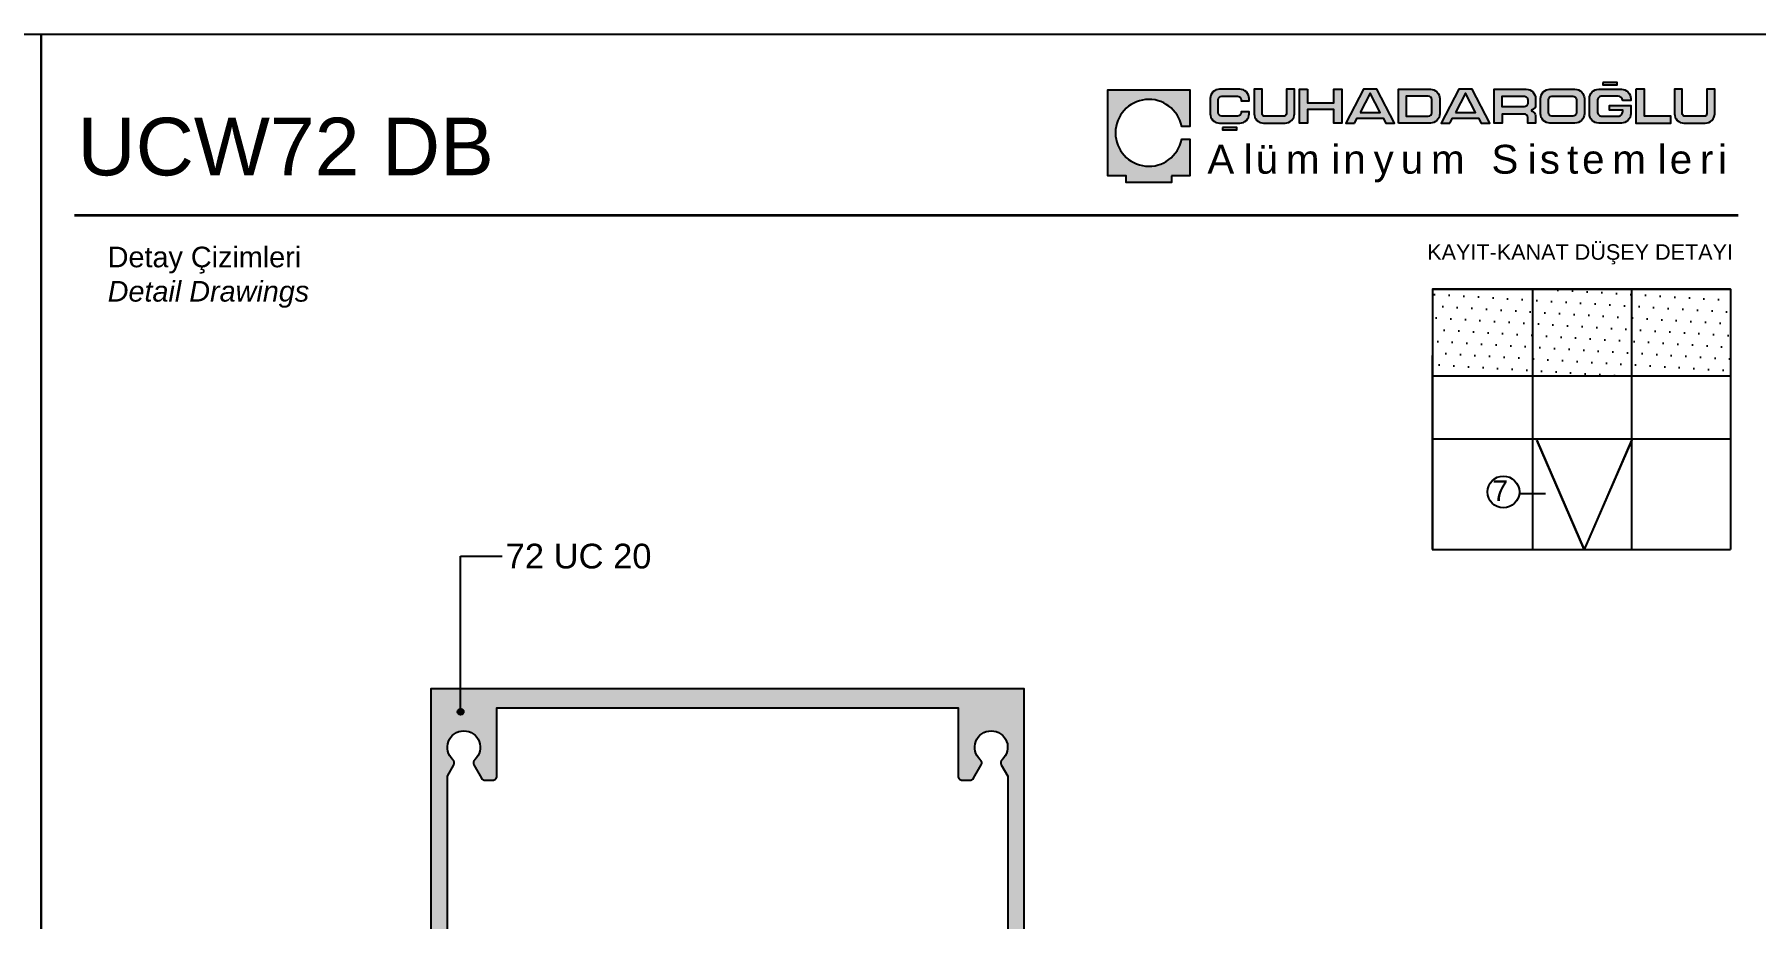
# Model space of a CAD drawing. Header units: millimetres. Extents: x -624 to 1947, y 11274 to 11571.
# Drawn here: x 809.6 to 1018.5, y 11464 to 11571.3 of the extents above; entities that cross this region are included whole.
import ezdxf

# ---------------------------------------------------------------- set-up
doc = ezdxf.new("R2010")
doc.units = ezdxf.units.MM
for name, color, linetype in [('AKSESUAR', 7, 'Continuous'), ('Antet', 7, 'Continuous'), ('fitiller_k', 11, 'Continuous'), ('kesit_k', 7, 'Continuous'), ('yazı_numara_k', 11, 'Continuous')]:
    doc.layers.add(name, color=color, linetype=linetype)
doc.styles.get("Standard").update_dxf_attribs({"font": 'arial.ttf'})

# ---------------------------------------------------------------- blocks, each defined once
blk = doc.blocks.new('logo')
at = {"layer": 'Antet'}
h = blk.add_hatch(color=255, dxfattribs=at)
h.paths.add_polyline_path([(-430211.64, 79968.64, -0.414214), (-430211.2, 79969.07), (-430209.3, 79969.07, -0.414214), (-430208.87, 79968.64), (-430208.87, 79968.51), (-430207.89, 79968.51), (-430207.89, 79968.77, 0.414214), (-430209.03, 79969.91), (-430211.48, 79969.91, 0.414214), (-430212.62, 79968.77), (-430212.62, 79966.93, 0.414214), (-430211.48, 79965.79), (-430209.03, 79965.79, 0.414214), (-430207.89, 79966.93), (-430207.89, 79967.18), (-430208.87, 79967.18), (-430208.87, 79967.06, -0.414214), (-430209.3, 79966.63), (-430211.2, 79966.63, -0.414214), (-430211.64, 79967.06)])
h.paths.add_polyline_path([(-430211.12, 79965.27), (-430211.12, 79964.98), (-430209.39, 79964.98), (-430209.39, 79965.27)])
h.paths.add_polyline_path([(-430203.54, 79965.79, 0.414214), (-430202.4, 79966.93), (-430202.4, 79969.91), (-430203.36, 79969.91), (-430203.36, 79966.97, -0.414214), (-430203.7, 79966.63), (-430205.98, 79966.63, -0.414214), (-430206.33, 79966.97), (-430206.33, 79969.91), (-430207.28, 79969.91), (-430207.28, 79966.93, 0.414214), (-430206.14, 79965.79)])
h.paths.add_polyline_path([(-430200.82, 79967.43), (-430197.61, 79967.43), (-430197.61, 79965.79), (-430196.63, 79965.79), (-430196.63, 79969.91), (-430197.61, 79969.91), (-430197.61, 79968.27), (-430200.82, 79968.27), (-430200.82, 79969.91), (-430201.8, 79969.91), (-430201.8, 79965.79), (-430200.82, 79965.79)])
h.paths.add_polyline_path([(-430196.17, 79965.79), (-430195.09, 79965.79), (-430194.79, 79966.39), (-430191.63, 79966.39), (-430191.32, 79965.79), (-430190.25, 79965.79), (-430192.39, 79969.93), (-430194.02, 79969.93)])
h.paths.add_polyline_path([(-430194.41, 79967.1), (-430193.21, 79969.43), (-430192, 79967.1)], flags=16)
h.paths.add_polyline_path([(-430189.78, 79965.79), (-430185.9, 79965.79, 0.414214), (-430184.76, 79966.93), (-430184.76, 79968.77, 0.414214), (-430185.9, 79969.91), (-430189.78, 79969.91)])
h.paths.add_polyline_path([(-430188.83, 79969.07), (-430186.15, 79969.07, -0.414214), (-430185.71, 79968.64), (-430185.71, 79967.06, -0.414214), (-430186.15, 79966.63), (-430188.83, 79966.63)], flags=16)
h.paths.add_polyline_path([(-430183.21, 79966.39), (-430180.06, 79966.39), (-430179.75, 79965.79), (-430178.67, 79965.79), (-430180.82, 79969.93), (-430182.45, 79969.93), (-430184.6, 79965.79), (-430183.52, 79965.79)])
h.paths.add_polyline_path([(-430182.84, 79967.1), (-430181.63, 79969.43), (-430180.43, 79967.1)], flags=16)
h.paths.add_polyline_path([(-430177.2, 79966.9), (-430174.52, 79966.9, -0.414214), (-430174.08, 79966.47), (-430174.08, 79965.79), (-430173.13, 79965.79), (-430173.13, 79966.73, 0.203358), (-430173.26, 79967.04, 0.098259), (-430173.64, 79967.28), (-430173.64, 79967.38, 0.058399), (-430173.32, 79967.55, 0.246853), (-430173.13, 79967.91), (-430173.13, 79968.77, 0.414214), (-430174.27, 79969.91), (-430178.15, 79969.91), (-430178.15, 79965.79), (-430177.2, 79965.79)])
h.paths.add_polyline_path([(-430177.2, 79967.77), (-430177.2, 79969.07), (-430174.55, 79969.07, -0.414214), (-430174.08, 79968.61), (-430174.08, 79968.2, -0.414214), (-430174.52, 79967.77)], flags=16)
h.paths.add_polyline_path([(-430168.35, 79965.79, 0.414214), (-430167.21, 79966.93), (-430167.21, 79968.77, 0.414214), (-430168.35, 79969.91), (-430171.39, 79969.91, 0.414214), (-430172.52, 79968.77), (-430172.52, 79966.93, 0.414214), (-430171.39, 79965.79)])
h.paths.add_polyline_path([(-430171.14, 79966.63, -0.414214), (-430171.57, 79967.06), (-430171.57, 79968.64, -0.414214), (-430171.14, 79969.07), (-430168.6, 79969.07, -0.414214), (-430168.16, 79968.64), (-430168.16, 79967.06, -0.414214), (-430168.6, 79966.63)], flags=16)
h.paths.add_polyline_path([(-430165.47, 79965.79), (-430162.72, 79965.79, 0.414214), (-430161.58, 79966.93), (-430161.58, 79967.93), (-430164.15, 79967.93), (-430164.15, 79967.38), (-430162.56, 79967.38), (-430162.56, 79967.18, -0.414214), (-430163.11, 79966.63), (-430165.07, 79966.63, -0.414214), (-430165.62, 79967.18), (-430165.62, 79968.52, -0.414214), (-430165.07, 79969.07), (-430163.11, 79969.07, -0.407741), (-430162.56, 79968.53), (-430161.58, 79968.53), (-430161.58, 79968.77, 0.414214), (-430162.72, 79969.91), (-430165.47, 79969.91, 0.414214), (-430166.6, 79968.77), (-430166.6, 79966.93, 0.414214)])
h.paths.add_polyline_path([(-430163.23, 79970.43), (-430163.23, 79970.72), (-430164.96, 79970.72), (-430164.96, 79970.43)])
h.paths.add_polyline_path([(-430156.73, 79965.79), (-430156.73, 79966.63), (-430159.92, 79966.63), (-430159.92, 79969.91), (-430160.97, 79969.91), (-430160.97, 79965.79)])
h.paths.add_polyline_path([(-430155.32, 79966.97), (-430155.32, 79969.91), (-430156.27, 79969.91), (-430156.27, 79966.93, 0.414214), (-430155.13, 79965.79), (-430152.53, 79965.79, 0.414214), (-430151.39, 79966.93), (-430151.39, 79969.91), (-430152.34, 79969.91), (-430152.34, 79966.97, -0.414214), (-430152.69, 79966.63), (-430154.97, 79966.63, -0.414214)])
blk.add_hatch(color=255, dxfattribs=at).paths.add_polyline_path([(-430216.08, 79965.4), (-430215.09, 79965.4), (-430215.09, 79969.85), (-430225.03, 79969.85), (-430225.03, 79959.39), (-430222.81, 79959.39), (-430222.81, 79958.6), (-430217.31, 79958.6), (-430217.31, 79959.39), (-430215.09, 79959.39), (-430215.09, 79963.83), (-430216.08, 79963.83, -10.235635)])
at = {"layer": 'Antet', "color": 255}
for points in [[(-430164.96, 79970.72), (-430164.96, 79970.43), (-430163.23, 79970.43), (-430163.23, 79970.72)], [(-430200.82, 79969.91), (-430200.82, 79968.27), (-430197.61, 79968.27), (-430197.61, 79969.91), (-430196.63, 79969.91), (-430196.63, 79965.79), (-430197.61, 79965.79), (-430197.61, 79967.43), (-430200.82, 79967.43), (-430200.82, 79965.79), (-430201.8, 79965.79), (-430201.8, 79969.91)], [(-430195.09, 79965.79), (-430194.79, 79966.39), (-430191.63, 79966.39), (-430191.32, 79965.79), (-430190.25, 79965.79), (-430192.39, 79969.93), (-430194.02, 79969.93), (-430196.17, 79965.79)], [(-430194.41, 79967.1), (-430192, 79967.1), (-430193.21, 79969.43)], [(-430183.52, 79965.79), (-430183.21, 79966.39), (-430180.06, 79966.39), (-430179.75, 79965.79), (-430178.67, 79965.79), (-430180.82, 79969.93), (-430182.45, 79969.93), (-430184.6, 79965.79)], [(-430182.84, 79967.1), (-430180.43, 79967.1), (-430181.63, 79969.43)], [(-430160.97, 79969.91), (-430160.97, 79965.79), (-430156.73, 79965.79), (-430156.73, 79966.63), (-430159.92, 79966.63), (-430159.92, 79969.91)], [(-430211.12, 79965.27), (-430211.12, 79964.98), (-430209.39, 79964.98), (-430209.39, 79965.27)]]:
    blk.add_lwpolyline(points, close=True, dxfattribs=at)
for points in [[(-430217.31, 79959.39), (-430217.31, 79958.6), (-430222.81, 79958.6), (-430222.81, 79959.39), (-430225.03, 79959.39), (-430225.03, 79969.85), (-430215.09, 79969.85), (-430215.09, 79965.4), (-430216.08, 79965.4, 10.235635), (-430216.08, 79963.83), (-430215.09, 79963.83), (-430215.09, 79959.39)], [(-430211.2, 79966.63, -0.414214), (-430211.64, 79967.06), (-430211.64, 79968.64, -0.414214), (-430211.2, 79969.07), (-430209.3, 79969.07, -0.414214), (-430208.87, 79968.64), (-430208.87, 79968.51), (-430207.89, 79968.51), (-430207.89, 79968.77, 0.414214), (-430209.03, 79969.91), (-430211.48, 79969.91, 0.414214), (-430212.62, 79968.77), (-430212.62, 79966.93, 0.414214), (-430211.48, 79965.79), (-430209.03, 79965.79, 0.414214), (-430207.89, 79966.93), (-430207.89, 79967.18), (-430208.87, 79967.18), (-430208.87, 79967.06, -0.414214), (-430209.3, 79966.63)], [(-430203.7, 79966.63), (-430205.98, 79966.63, -0.414214), (-430206.33, 79966.97), (-430206.33, 79969.91), (-430207.28, 79969.91), (-430207.28, 79966.93, 0.414214), (-430206.14, 79965.79), (-430203.54, 79965.79, 0.414214), (-430202.4, 79966.93), (-430202.4, 79969.91), (-430203.36, 79969.91), (-430203.36, 79966.97, -0.414214)], [(-430189.78, 79965.79), (-430189.78, 79969.91), (-430185.9, 79969.91, -0.414214), (-430184.76, 79968.77), (-430184.76, 79966.93, -0.414214), (-430185.9, 79965.79)], [(-430185.71, 79968.64, 0.414214), (-430186.15, 79969.07), (-430188.83, 79969.07), (-430188.83, 79966.63), (-430186.15, 79966.63, 0.414214), (-430185.71, 79967.06)], [(-430173.13, 79966.73), (-430173.13, 79965.79), (-430174.08, 79965.79), (-430174.08, 79966.47, 0.414214), (-430174.52, 79966.9), (-430177.2, 79966.9), (-430177.2, 79965.79), (-430178.15, 79965.79), (-430178.15, 79969.91), (-430174.27, 79969.91, -0.414214), (-430173.13, 79968.77), (-430173.13, 79967.91, -0.246853), (-430173.32, 79967.55, -0.058399), (-430173.64, 79967.38), (-430173.64, 79967.28, -0.098259), (-430173.26, 79967.04, -0.203358)], [(-430174.55, 79969.07, -0.414214), (-430174.08, 79968.61), (-430174.08, 79968.2, -0.414214), (-430174.52, 79967.77), (-430177.2, 79967.77), (-430177.2, 79969.07)], [(-430168.35, 79965.79), (-430171.39, 79965.79, -0.414214), (-430172.52, 79966.93), (-430172.52, 79968.77, -0.414214), (-430171.39, 79969.91), (-430168.35, 79969.91, -0.414214), (-430167.21, 79968.77), (-430167.21, 79966.93, -0.414214)], [(-430168.16, 79968.64), (-430168.16, 79967.06, -0.414214), (-430168.6, 79966.63), (-430171.14, 79966.63, -0.414214), (-430171.57, 79967.06), (-430171.57, 79968.64, -0.414214), (-430171.14, 79969.07), (-430168.6, 79969.07, -0.414214)], [(-430162.56, 79967.18), (-430162.56, 79967.38), (-430164.15, 79967.38), (-430164.15, 79967.93), (-430161.58, 79967.93), (-430161.58, 79966.93, -0.414214), (-430162.72, 79965.79), (-430165.47, 79965.79, -0.414214), (-430166.6, 79966.93), (-430166.6, 79968.77, -0.414214), (-430165.47, 79969.91), (-430162.72, 79969.91, -0.414214), (-430161.58, 79968.77), (-430161.58, 79968.53), (-430162.56, 79968.53, 0.407741), (-430163.11, 79969.07), (-430165.07, 79969.07, 0.414214), (-430165.62, 79968.52), (-430165.62, 79967.18, 0.414214), (-430165.07, 79966.63), (-430163.11, 79966.63, 0.414214)], [(-430155.13, 79965.79), (-430152.53, 79965.79, 0.414214), (-430151.39, 79966.93), (-430151.39, 79969.91), (-430152.34, 79969.91), (-430152.34, 79966.97, -0.414214), (-430152.69, 79966.63), (-430154.97, 79966.63, -0.414214), (-430155.32, 79966.97), (-430155.32, 79969.91), (-430156.27, 79969.91), (-430156.27, 79966.93, 0.414214)]]:
    blk.add_lwpolyline(points, format="xyb", close=True, dxfattribs=at)
at = {"layer": 'Antet', "color": 255, "insert": (-430212.96, 79963.16), "char_height": 3.5, "attachment_point": 1}
blk.add_mtext('{\\fArial|b0|i0|c162|p34;\\T1.35;Alüminyum Sistemleri}', dxfattribs=at)

msp = doc.modelspace()

# ---------------------------------------------------------------- hatches: boundary and pattern name
at = {"layer": 'AKSESUAR', "linetype": 'ByBlock'}
h = msp.add_hatch(color=30, dxfattribs=at)
h.paths.add_polyline_path([(857.745, 11491.862), (929.745, 11491.862), (929.745, 11382.062, -0.4142136), (929.545, 11381.862), (927.861, 11381.862, -0.2679492), (927.688, 11381.962), (927.572, 11382.162, -0.1316525), (927.545, 11382.262), (927.545, 11382.662, -0.4142136), (927.745, 11382.862), (928.341, 11382.862, 0.5038104), (928.628, 11383.25, 0.7405316), (923.463, 11383.25, 0.5038104), (923.75, 11382.862), (924.345, 11382.862, -0.4142136), (924.545, 11382.662), (924.545, 11382.262, -0.1316525), (924.519, 11382.162), (924.403, 11381.962, -0.2679492), (924.23, 11381.862), (907.445, 11381.862, -0.4142136), (907.245, 11382.062), (907.245, 11382.55), (907.745, 11382.862), (907.245, 11383.174), (907.245, 11384.35), (907.745, 11384.662), (907.245, 11384.974), (907.245, 11386.15), (907.745, 11386.462), (907.245, 11386.774), (907.245, 11387.95), (907.745, 11388.262), (907.245, 11388.574), (907.245, 11389.262, -0.1989124), (907.304, 11389.403), (907.987, 11390.086, 0.1989124), (908.045, 11390.228), (908.045, 11391.562, 0.4142136), (907.045, 11392.562), (904.245, 11392.562, 0.4142136), (903.245, 11391.562), (903.245, 11389.474), (902.745, 11389.162), (903.245, 11388.85), (903.245, 11387.674), (902.745, 11387.362), (903.245, 11387.05), (903.245, 11385.874), (902.745, 11385.562), (903.245, 11385.25), (903.245, 11384.074), (902.745, 11383.762), (903.245, 11383.45), (903.245, 11382.362), (902.745, 11381.862), (898.945, 11381.862, -0.4142136), (898.745, 11382.062), (898.745, 11383.062, -0.4142136), (898.945, 11383.262), (901.045, 11383.262, 0.420959), (901.245, 11383.467), (901.045, 11392.174, 0.4075001), (900.545, 11392.662), (898.945, 11392.662, -0.4142136), (898.745, 11392.862), (898.745, 11395.262, -0.2679492), (898.845, 11395.435), (899.019, 11395.535, -0.1316525), (899.119, 11395.562), (899.545, 11395.562, -0.4142136), (899.745, 11395.362), (899.745, 11394.262, 0.4142136), (899.945, 11394.062), (901.533, 11394.062, 0.1049636), (901.939, 11394.148), (903.576, 11394.876, -0.1049636), (903.982, 11394.962), (907.445, 11394.962, 0.4142136), (907.645, 11395.162), (907.645, 11401.062, 0.4142136), (906.645, 11402.062), (880.845, 11402.062, 0.4142136), (879.845, 11401.062), (879.845, 11395.162, 0.4142136), (880.045, 11394.962), (883.509, 11394.962, -0.1049636), (883.915, 11394.876), (885.551, 11394.148, 0.1049636), (885.958, 11394.062), (887.545, 11394.062, 0.4142136), (887.745, 11394.262), (887.745, 11395.362, -0.4142136), (887.945, 11395.562), (888.372, 11395.562, -0.1316525), (888.472, 11395.535), (888.645, 11395.435, -0.2679492), (888.745, 11395.262), (888.745, 11392.862, -0.4142136), (888.545, 11392.662), (886.945, 11392.662, 0.4075001), (886.446, 11392.174), (886.245, 11383.467, 0.420959), (886.445, 11383.262), (888.545, 11383.262, -0.4142136), (888.745, 11383.062), (888.745, 11382.062, -0.4142136), (888.545, 11381.862), (884.745, 11381.862), (884.245, 11382.362), (884.245, 11383.45), (884.745, 11383.762), (884.245, 11384.074), (884.245, 11385.25), (884.745, 11385.562), (884.245, 11385.874), (884.245, 11387.05), (884.745, 11387.362), (884.245, 11387.674), (884.245, 11388.85), (884.745, 11389.162), (884.245, 11389.474), (884.245, 11391.562, 0.4142136), (883.245, 11392.562), (880.445, 11392.562, 0.4142136), (879.445, 11391.562), (879.445, 11390.228, 0.1989124), (879.504, 11390.086), (880.187, 11389.403, -0.1989124), (880.245, 11389.262), (880.245, 11388.574), (879.745, 11388.262), (880.245, 11387.95), (880.245, 11386.774), (879.745, 11386.462), (880.245, 11386.15), (880.245, 11384.974), (879.745, 11384.662), (880.245, 11384.35), (880.245, 11383.174), (879.745, 11382.862), (880.245, 11382.55), (880.245, 11382.062, -0.4142136), (880.045, 11381.862), (863.261, 11381.862, -0.2679492), (863.088, 11381.962), (862.972, 11382.162, -0.1316525), (862.945, 11382.262), (862.945, 11382.662, -0.4142136), (863.145, 11382.862), (863.741, 11382.862, 0.5038104), (864.028, 11383.25, 0.7405316), (858.863, 11383.25, 0.5038104), (859.15, 11382.862), (859.745, 11382.862, -0.4142136), (859.945, 11382.662), (859.945, 11382.262, -0.1316525), (859.919, 11382.162), (859.803, 11381.962, -0.2679492), (859.63, 11381.862), (857.945, 11381.862, -0.4142136), (857.745, 11382.062)])
h.paths.add_polyline_path([(865.841, 11383.862), (877.745, 11383.862), (877.745, 11401.062, -0.4142136), (880.745, 11404.062), (906.745, 11404.062, -0.4142136), (909.745, 11401.062), (909.745, 11383.862), (921.65, 11383.862), (921.65, 11386.962, -0.4142136), (921.85, 11387.162), (927.745, 11387.162), (927.745, 11402.462), (925.638, 11402.462, -0.2679492), (925.465, 11402.562), (924.772, 11403.762, -0.5773503), (924.945, 11404.062), (927.745, 11404.062), (927.745, 11416.762), (922.745, 11416.762, -0.4142136), (921.745, 11417.762), (921.745, 11424.262, -0.4142136), (922.245, 11424.762), (923.159, 11424.762, -0.2679492), (923.592, 11424.512), (924.528, 11422.89, -0.3575603), (924.425, 11422.265, 2.6534327), (927.065, 11422.265, -0.3575603), (926.962, 11422.89), (927.745, 11424.246), (927.745, 11481.278), (926.962, 11482.634, -0.3575603), (927.065, 11483.259, 2.6534327), (924.425, 11483.259, -0.3575603), (924.528, 11482.634), (923.592, 11481.012, -0.2679492), (923.159, 11480.762), (922.245, 11480.762, -0.4142136), (921.745, 11481.262), (921.745, 11489.562), (865.745, 11489.562), (865.745, 11481.262, -0.4142136), (865.245, 11480.762), (864.332, 11480.762, -0.2679492), (863.899, 11481.012), (862.962, 11482.634, -0.3575603), (863.065, 11483.259, 2.6534327), (860.425, 11483.259, -0.3575603), (860.528, 11482.634), (859.745, 11481.278), (859.745, 11424.246), (860.528, 11422.89, -0.3575603), (860.425, 11422.265, 2.6534327), (863.065, 11422.265, -0.3575603), (862.962, 11422.89), (863.899, 11424.512, -0.2679492), (864.332, 11424.762), (865.245, 11424.762, -0.4142136), (865.745, 11424.262), (865.745, 11417.762, -0.4142136), (864.745, 11416.762), (859.745, 11416.762), (859.745, 11404.062), (862.545, 11404.062, -0.5773503), (862.719, 11403.762), (862.026, 11402.562, -0.2679492), (861.853, 11402.462), (859.745, 11402.462), (859.745, 11387.162), (865.641, 11387.162, -0.4142136), (865.841, 11386.962)], flags=16)
at = {"layer": 'Antet'}
h = msp.add_hatch(dxfattribs=at)
h.set_pattern_fill('LINE', color=0, scale=0.5, angle=45, style=0)
h.set_pattern_definition([(135, (-165.007956, 11453.24688), (0.044194174, 0.044194174), [])])
edge = h.paths.add_edge_path()
edge.add_arc((861.348, 11489.075), 0.362, -180, 180, ccw=False)
at = {"layer": 'fitiller_k'}
h = msp.add_hatch(dxfattribs=at)
h.set_pattern_fill('DOTS', color=256, angle=60, style=0)
h.set_pattern_definition([(60, (-373.6988, -1354.6916), (-0.97794033, 1.48115766), [0, -1.5875])])
h.paths.add_polyline_path([(991.45, 11529.862), (991.45, 11540.397), (979.286, 11540.397), (979.286, 11529.862)])
h.paths.add_polyline_path([(1003.45, 11529.862), (1003.45, 11540.397), (991.45, 11540.397), (991.45, 11529.862)])
h.paths.add_polyline_path([(1015.45, 11529.862), (1015.45, 11540.397), (1003.45, 11540.397), (1003.45, 11529.862)])

# ---------------------------------------------------------------- linework, layer by layer
at = {"color": 140}
for p, q in [((992.997, 11515.528), (989.959, 11515.528)), ((861.348, 11489.112), (861.348, 11507.956)), ((861.348, 11507.956), (866.38, 11507.956))]:
    msp.add_line(p, q, dxfattribs=at)
at = {"color": 0}
for points in [[(929.745, 11382.062), (929.745, 11491.862), (857.745, 11491.862), (857.745, 11382.062, 0.4142136)], [(859.745, 11424.246), (859.745, 11481.278), (860.528, 11482.634, 0.3575603), (860.425, 11483.259, -2.6534327), (863.065, 11483.259, 0.3575603), (862.962, 11482.634), (863.899, 11481.012, 0.2679492), (864.332, 11480.762), (865.245, 11480.762, 0.4142136), (865.745, 11481.262), (865.745, 11489.562), (921.745, 11489.562), (921.745, 11481.262, 0.4142136), (922.245, 11480.762), (923.159, 11480.762, 0.2679492), (923.592, 11481.012), (924.528, 11482.634, 0.3575603), (924.425, 11483.259, -2.6534327), (927.065, 11483.259, 0.3575603), (926.962, 11482.634), (927.745, 11481.278), (927.745, 11424.246)]]:
    msp.add_lwpolyline(points, format="xyb", dxfattribs=at)
at = {"layer": 'Antet', "color": 140}
for points in [[(810.45, 11274.303), (810.45, 11571.303), (600.45, 11571.303), (600.45, 11274.303)], [(1020.45, 11274.303), (1020.45, 11571.303), (810.45, 11571.303), (810.45, 11274.303)]]:
    msp.add_lwpolyline(points, close=True, dxfattribs=at)
at = {"layer": 'Antet', "const_width": 0.3}
for points in [[(1012.422, 11549.347), (814.481, 11549.347)], [(818.477, 11549.347), (1016.419, 11549.347)]]:
    msp.add_lwpolyline(points, dxfattribs=at)
at = {"layer": 'Antet'}
msp.add_circle((987.904, 11515.759), 1.935, dxfattribs=at)
at = {"layer": 'Antet', "color": 0}
msp.add_circle((861.348, 11489.075), 0.362, dxfattribs=at)
at = {"layer": 'kesit_k', "color": 1}
for p, q in [((991.45, 11540.397), (991.45, 11508.773)), ((1003.45, 11540.397), (1003.45, 11508.773)), ((979.263, 11532.306), (979.263, 11508.773)), ((1015.45, 11532.306), (1015.45, 11508.773)), ((979.263, 11529.862), (1015.45, 11529.862)), ((979.263, 11529.862), (1015.45, 11529.862)), ((979.263, 11522.216), (1015.45, 11522.216)), ((991.92, 11522.03), (997.684, 11508.765)), ((1003.489, 11522.03), (997.726, 11508.765)), ((979.263, 11508.773), (1015.45, 11508.773))]:
    msp.add_line(p, q, dxfattribs=at)
for points in [[(979.263, 11540.397), (1015.45, 11540.397), (1015.45, 11508.773)], [(1015.45, 11540.397), (979.286, 11540.397), (979.286, 11508.773)], [(991.45, 11540.397), (991.45, 11508.773)], [(1003.45, 11540.397), (1003.45, 11508.773)], [(979.263, 11529.862), (1015.45, 11529.862)], [(979.263, 11529.862), (1015.45, 11529.862)], [(979.263, 11522.216), (1015.45, 11522.216)], [(991.944, 11522.031), (997.705, 11508.773)], [(1003.465, 11522.031), (997.705, 11508.773)], [(979.263, 11508.773), (1015.45, 11508.773)]]:
    msp.add_lwpolyline(points, dxfattribs=at)

# ---------------------------------------------------------------- block references
at = {"layer": 'Antet', "color": 0}
msp.add_blockref('logo', (431164.94, -68405.26), dxfattribs=at)

# ---------------------------------------------------------------- texts
at = {"layer": 'Antet'}
for s, insert, char_height, attachment_point in [('{     UCW72 DB }', (801.274, 11561.189), 7, 1), ('{\\fArial|b0|i0|c162|p34;KAYIT-KANAT DÜŞEY DETAYI          }', (978.659, 11545.826), 1.875, 1), ('{\\fArial|b0|i0|c162|p34;7}', (988.471, 11517.166), 2.5, 3)]:
    msp.add_mtext(s, dxfattribs=dict(at, insert=insert, char_height=char_height, attachment_point=attachment_point))
at = {"layer": 'Antet', "insert": (866.817, 11509.478), "char_height": 3, "width": 32.13086, "attachment_point": 1}
msp.add_mtext('{\\fArial|b0|i0|c162|p34;72 UC 20}', dxfattribs=at)
at = {"layer": 'yazı_numara_k', "insert": (818.522, 11545.536), "char_height": 3, "attachment_point": 1}
msp.add_mtext('{\\fArial|b0|i0|c162|p34;\\H0.8333x;Detay Çizimleri\\P\\fArial|b0|i1|c162|p34;Detail Drawings\\fArial|b0|i0|c162|p34; \\H1.2x;         }', dxfattribs=at)

doc.saveas('drawing.dxf')
